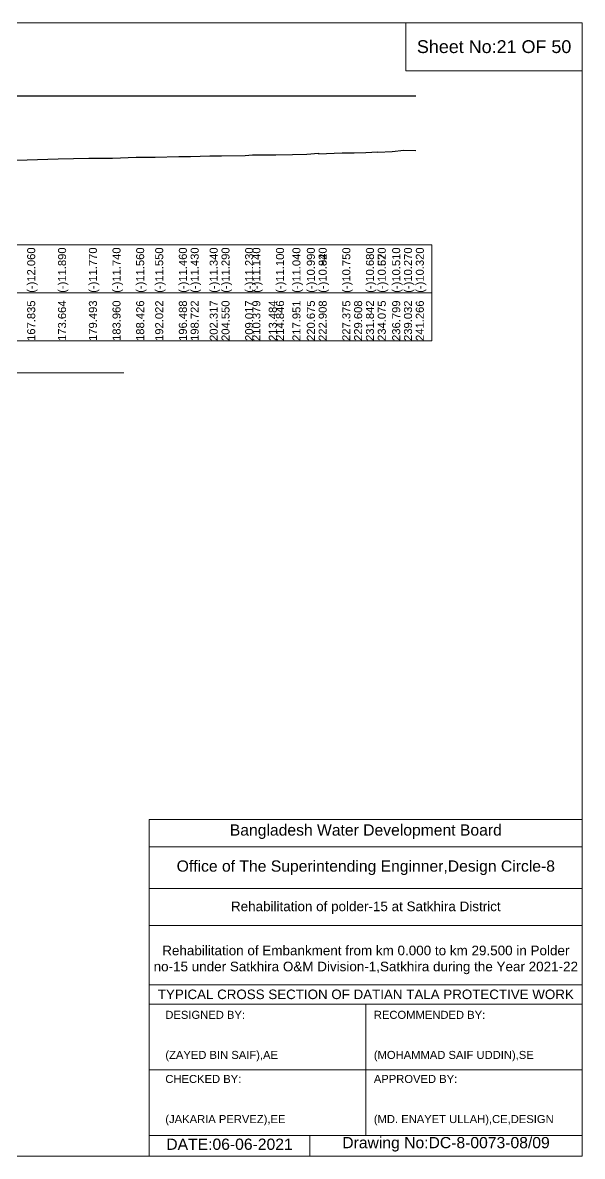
# Model space of a CAD drawing. Header units: inches. Extents: x 89000 to 845000, y -7071 to 31.
# Drawn here: x 406510 to 410000, y -7071 to 0 of the extents above; entities that cross this region are included whole.
import ezdxf

# ---------------------------------------------------------------- set-up
doc = ezdxf.new("R2010")
doc.units = ezdxf.units.IN
doc.header["$LTSCALE"] = 7
doc.header["$MEASUREMENT"] = 0
for name, color, linetype, lineweight in [('Cross section Data Border', 7, 'Continuous', 9), ('Cross Section Labels', 7, 'Continuous', 9), ('Existing_Bed_Level for Xsection', 7, 'Continuous', 25), ('Long Section Labels', 7, 'Continuous', 9)]:
    doc.layers.add(name, color=color, linetype=linetype, lineweight=lineweight)
doc.styles.get("Standard").update_dxf_attribs({"font": 'arial.ttf'})

msp = doc.modelspace()

# ---------------------------------------------------------------- linework, layer by layer
at = {"layer": 'Cross section Data Border'}
msp.add_lwpolyline([(400100, -1385.08), (409061.76356, -1385.08), (409061.76356, -1985.08), (400100, -1985.08)], close=True, dxfattribs=at)
msp.add_lwpolyline([(400100, -1685.08), (409061.76356, -1685.08)], dxfattribs=at)
at = {"layer": 'Cross Section Labels'}
for points in [[(400000, 0), (410000, 0), (410000, -7071), (400000, -7071)], [(408900, 0), (410000, 0), (410000, -300), (408900, -300)]]:
    msp.add_lwpolyline(points, close=True, dxfattribs=at)
for points in [[(402820.88178, -2185.08), (404980.88178, -2185.08), (407140.88178, -2185.08)], [(407300, -7071), (407300, -4971), (410000, -4971)], [(407300, -5141), (410000, -5141)], [(407300, -5401), (410000, -5401)], [(407300, -5631), (410000, -5631)], [(407300, -6001), (410000, -6001)], [(407300, -6121), (410000, -6121)], [(408650, -6121), (408650, -6941)], [(407300, -6531), (410000, -6531)], [(407300, -6941), (410000, -6941)], [(408300, -6941), (408300, -7071)]]:
    msp.add_lwpolyline(points, dxfattribs=at)
at = {"layer": 'Existing_Bed_Level for Xsection'}
for points in [[(401000, -457.08), (408961.76356, -457.08)], [(406419.91783, -858.36), (406538.5677, -855.06), (406730.92393, -849.45), (406923.28439, -845.49), (407070.67014, -844.5), (407218.06512, -838.56), (407336.72177, -838.23), (407484.11511, -835.26), (407557.81494, -834.27), (407676.4685, -831.3), (407750.16545, -829.65), (407897.56534, -827.67), (407942.51989, -824.7), (408044.97279, -824.7), (408089.91428, -823.38), (408192.38733, -821.4), (408282.26704, -819.75), (408355.96447, -814.8), (408355.96447, -817.44), (408503.3648, -811.83), (408577.06759, -811.83), (408650.77207, -809.52), (408724.47819, -805.89), (408724.47819, -807.54), (408814.36965, -803.91), (408888.06573, -795.99), (408961.76356, -797.64)]]:
    msp.add_lwpolyline(points, dxfattribs=at)

# ---------------------------------------------------------------- texts
at = {"layer": 'Cross Section Labels', "attachment_point": 5}
for s, insert, char_height in [('Sheet No:21 OF 50', (409450, -150), 80), ('Bangladesh Water Development Board', (408650, -5046), 70), ('Office of The Superintending Enginner,Design Circle-8', (408650, -5271), 70)]:
    msp.add_mtext(s, dxfattribs=dict(at, insert=insert, char_height=char_height))
at = {"layer": 'Cross Section Labels'}
for s, insert, char_height, width, attachment_point in [('Rehabilitation of polder-15 at Satkhira District', (408650, -5521), 60, 2800, 5), ('Rehabilitation of Embankment from km 0.000 to km 29.500 in Polder no-15 under Satkhira O&M Division-1,Satkhira during the Year 2021-22', (408650, -5846), 60, 2700, 5), ('TYPICAL CROSS SECTION OF DATIAN TALA PROTECTIVE WORK', (408650, -6061), 59.5765532, 2800, 5), ('DESIGNED BY:^J^J^J(ZAYED BIN SAIF),AE', (407400, -6321), 50, 1400, 4), ('RECOMMENDED BY:^J^J^J(MOHAMMAD SAIF UDDIN),SE', (408700, -6321), 50, 1400, 4), ('CHECKED BY:^J^J^J(JAKARIA PERVEZ),EE', (407400, -6721), 50, 1400, 4), ('APPROVED BY:^J^J^J(MD. ENAYET ULLAH),CE,DESIGN', (408700, -6721), 50, 1400, 4), ('DATE:06-06-2021', (407800, -6996), 70, 1400, 5), ('Drawing No:DC-8-0073-08/09', (409150, -6996), 70, 2200, 5)]:
    msp.add_mtext(s, dxfattribs=dict(at, insert=insert, char_height=char_height, width=width, attachment_point=attachment_point))
at = {"layer": 'Long Section Labels', "char_height": 50, "attachment_point": 1, "rotation": 90}
for s, insert in [('(-)12.060', (406538.5677, -1685.08)), ('(-)11.890', (406730.92393, -1685.08)), ('(-)11.770', (406923.28439, -1685.08)), ('(-)11.740', (407070.67014, -1685.08)), ('(-)11.560', (407218.06512, -1685.08)), ('(-)11.550', (407336.72177, -1685.08)), ('(-)11.460', (407484.11511, -1685.08)), ('(-)11.430', (407557.81494, -1685.08)), ('(-)11.340', (407676.4685, -1685.08)), ('(-)11.290', (407750.16545, -1685.08)), ('(-)11.230', (407897.56534, -1685.08)), ('(-)11.140', (407942.51989, -1685.08)), ('(-)11.140', (407942.51989, -1685.08)), ('(-)11.100', (408089.91428, -1685.08)), ('(-)11.040', (408192.38733, -1685.08)), ('(-)10.990', (408282.26704, -1685.08)), ('(-)10.840', (408355.96447, -1685.08)), ('(-)10.920', (408355.96447, -1685.08)), ('(-)10.750', (408503.3648, -1685.08)), ('(-)10.750', (408503.3648, -1685.08)), ('(-)10.680', (408650.77207, -1685.08)), ('(-)10.570', (408724.47819, -1685.08)), ('(-)10.620', (408724.47819, -1685.08)), ('(-)10.510', (408814.36965, -1685.08)), ('(-)10.270', (408888.06573, -1685.08)), ('(-)10.320', (408961.76356, -1685.08)), ('167.835', (406538.5677, -1985.08)), ('173.664', (406730.92393, -1985.08)), ('179.493', (406923.28439, -1985.08)), ('183.960', (407070.67014, -1985.08)), ('188.426', (407218.06512, -1985.08)), ('192.022', (407336.72177, -1985.08)), ('196.488', (407484.11511, -1985.08)), ('198.722', (407557.81494, -1985.08)), ('202.317', (407676.4685, -1985.08)), ('204.550', (407750.16545, -1985.08)), ('209.017', (407897.56534, -1985.08)), ('210.379', (407942.51989, -1985.08)), ('213.484', (408044.97279, -1985.08)), ('214.846', (408089.91428, -1985.08)), ('217.951', (408192.38733, -1985.08)), ('220.675', (408282.26704, -1985.08)), ('222.908', (408355.96447, -1985.08)), ('222.908', (408355.96447, -1985.08)), ('227.375', (408503.3648, -1985.08)), ('229.608', (408577.06759, -1985.08)), ('231.842', (408650.77207, -1985.08)), ('234.075', (408724.47819, -1985.08)), ('234.075', (408724.47819, -1985.08)), ('236.799', (408814.36965, -1985.08)), ('239.032', (408888.06573, -1985.08)), ('241.266', (408961.76356, -1985.08))]:
    msp.add_mtext(s, dxfattribs=dict(at, insert=insert))

doc.saveas('drawing.dxf')
